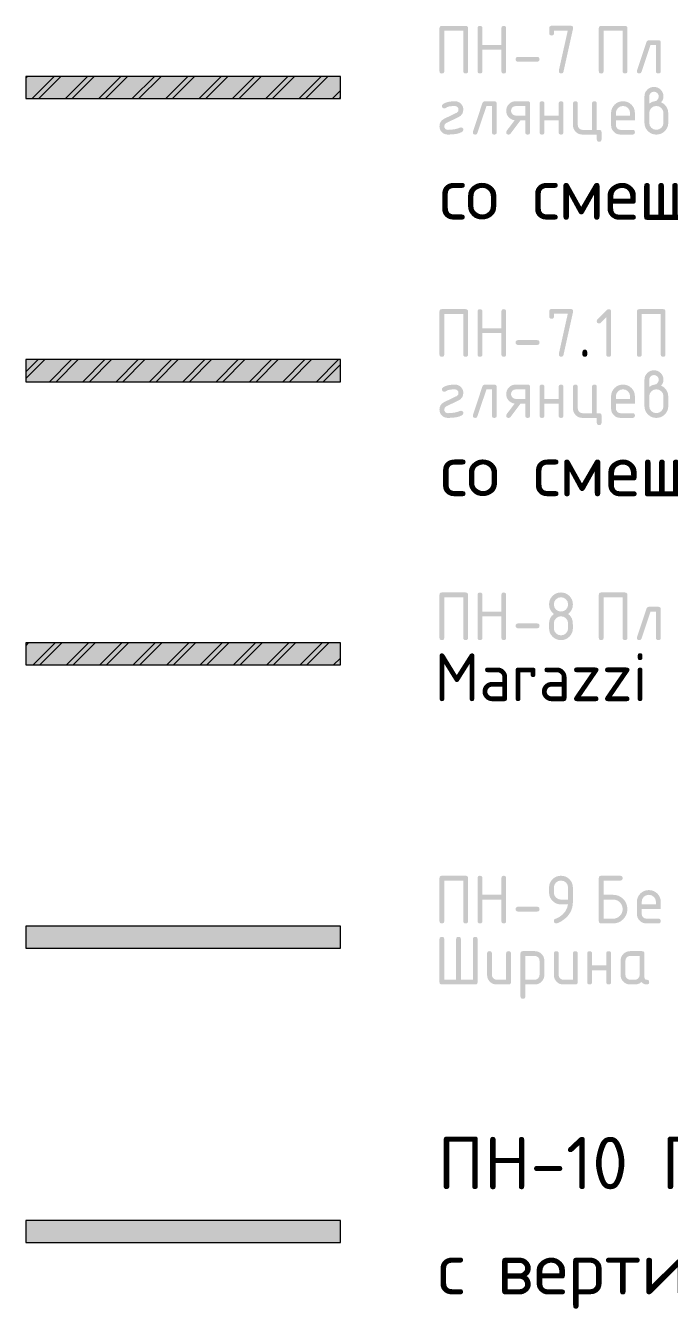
# Model space of a CAD drawing. Header units: millimetres. Extents: x 0 to 1189, y 0 to 841.
# Drawn here: x 979.8 to 1020.7, y 293.4 to 375.2 of the extents above; entities that cross this region are included whole.
import ezdxf

# ---------------------------------------------------------------- set-up
doc = ezdxf.new("R2010")
doc.units = ezdxf.units.MM

msp = doc.modelspace()

# ---------------------------------------------------------------- hatches: boundary and pattern name
h = msp.add_hatch(color=7)
h.dxf.hatch_style = 2
h.paths.add_polyline_path([(1006.235297, 375.15335), (1007.750588, 375.15335), (1007.814916, 375.143842), (1007.861313, 375.115316), (1007.889416, 375.067774), (1007.898865, 375.001215), (1007.898865, 372.274904), (1007.889416, 372.208715), (1007.861313, 372.162525), (1007.814916, 372.135455), (1007.750588, 372.126627), (1007.684028, 372.135455), (1007.636486, 372.162525), (1007.607961, 372.208715), (1007.598452, 372.274904), (1007.598452, 374.848528), (1006.387432, 374.848528), (1006.387432, 372.274904), (1006.377924, 372.208715), (1006.349398, 372.162525), (1006.301856, 372.135455), (1006.235297, 372.126627), (1006.168419, 372.135455), (1006.120713, 372.162525), (1006.092127, 372.208715), (1006.08261, 372.274904), (1006.08261, 375.001215), (1006.092127, 375.067774), (1006.120713, 375.115316), (1006.168419, 375.143842)])
h = msp.add_hatch(color=7)
h.dxf.hatch_style = 2
h.paths.add_polyline_path([(1008.505, 372.274904), (1008.505, 375.001215), (1008.514518, 375.067774), (1008.543103, 375.115316), (1008.590809, 375.143842), (1008.657687, 375.15335), (1008.724246, 375.143842), (1008.771789, 375.115316), (1008.800314, 375.067774), (1008.809822, 375.001215), (1008.809822, 373.942882), (1010.020842, 373.942882), (1010.020842, 375.001215), (1010.030351, 375.067774), (1010.058876, 375.115316), (1010.106419, 375.143842), (1010.172978, 375.15335), (1010.237306, 375.143842), (1010.283703, 375.115316), (1010.311807, 375.067774), (1010.321255, 375.001215), (1010.321255, 372.274904), (1010.311807, 372.208715), (1010.283703, 372.162525), (1010.237306, 372.135455), (1010.172978, 372.126627), (1010.106419, 372.135455), (1010.058876, 372.162525), (1010.030351, 372.208715), (1010.020842, 372.274904), (1010.020842, 373.638059), (1008.809822, 373.638059), (1008.809822, 372.274904), (1008.800314, 372.208715), (1008.771789, 372.162525), (1008.724246, 372.135455), (1008.657687, 372.126627), (1008.590809, 372.135455), (1008.543103, 372.162525), (1008.514518, 372.208715)])
h = msp.add_hatch(color=7)
h.dxf.hatch_style = 2
h.paths.add_polyline_path([(1014.238596, 374.857348), (1013.362715, 374.857348), (1013.362715, 374.687573), (1013.353249, 374.623564), (1013.325439, 374.57733), (1013.280162, 374.549287), (1013.218296, 374.539848), (1013.149188, 374.549356), (1013.100336, 374.577882), (1013.071328, 374.625424), (1013.061751, 374.691983), (1013.066161, 375.009483), (1013.075669, 375.076128), (1013.104195, 375.12386), (1013.151737, 375.152575), (1013.218296, 375.16217), (1014.429316, 375.16217), (1014.493705, 375.152644), (1014.540524, 375.124411), (1014.569773, 375.077989), (1014.581452, 375.013893), (1014.573183, 374.975859), (1013.967949, 372.249548), (1013.949578, 372.198707), (1013.919787, 372.16156), (1013.87811, 372.13878), (1013.824082, 372.131037), (1013.757204, 372.140545), (1013.709498, 372.169071), (1013.680912, 372.216613), (1013.671395, 372.283172), (1013.671395, 372.317348)])
h = msp.add_hatch(color=7)
h.dxf.hatch_style = 2
h.paths.add_polyline_path([(1016.363287, 375.15335), (1017.878577, 375.15335), (1017.942906, 375.143842), (1017.989303, 375.115316), (1018.017406, 375.067774), (1018.026854, 375.001215), (1018.026854, 372.274904), (1018.017406, 372.208715), (1017.989303, 372.162525), (1017.942906, 372.135455), (1017.878577, 372.126627), (1017.812018, 372.135455), (1017.764476, 372.162525), (1017.73595, 372.208715), (1017.726442, 372.274904), (1017.726442, 374.848528), (1016.515422, 374.848528), (1016.515422, 372.274904), (1016.505913, 372.208715), (1016.477388, 372.162525), (1016.429846, 372.135455), (1016.363287, 372.126627), (1016.296409, 372.135455), (1016.248703, 372.162525), (1016.220117, 372.208715), (1016.2106, 372.274904), (1016.2106, 375.001215), (1016.220117, 375.067774), (1016.248703, 375.115316), (1016.296409, 375.143842)])
h = msp.add_hatch(color=7)
h.dxf.hatch_style = 2
h.paths.add_polyline_path([(1019.390911, 374.243294), (1019.996145, 374.243294), (1020.063023, 374.233846), (1020.110729, 374.205742), (1020.139315, 374.159346), (1020.148832, 374.095017), (1020.148832, 372.274904), (1020.139315, 372.208715), (1020.110729, 372.162525), (1020.063023, 372.135455), (1019.996145, 372.126627), (1019.929586, 372.135455), (1019.882044, 372.162525), (1019.853518, 372.208715), (1019.84401, 372.274904), (1019.84401, 373.938472), (1019.496744, 373.938472), (1018.925134, 372.228051), (1018.874422, 372.151914), (1018.785677, 372.126627), (1018.718799, 372.136136), (1018.671093, 372.164661), (1018.642507, 372.212203), (1018.63299, 372.278763), (1018.641809, 372.325616), (1019.238776, 374.120373), (1019.29872, 374.213666)])
h = msp.add_hatch(color=7)
h.dxf.hatch_style = 2
h.paths.add_polyline_path([(1012.290546, 372.880138), (1011.080077, 372.880138), (1011.013199, 372.889656), (1010.965493, 372.918241), (1010.936908, 372.965947), (1010.927391, 373.032825), (1010.936908, 373.099384), (1010.965493, 373.146927), (1011.013199, 373.175452), (1011.080077, 373.184961), (1012.290546, 373.184961), (1012.357424, 373.175452), (1012.40513, 373.146927), (1012.433716, 373.099384), (1012.443233, 373.032825), (1012.433716, 372.965947), (1012.40513, 372.918241), (1012.357424, 372.889656)])
at = {"true_color": 0xfd8379}
h = msp.add_hatch(color=11, dxfattribs=at)
h.dxf.hatch_style = 2
h.paths.add_polyline_path([(979.781497, 370.545337), (979.781497, 371.945339), (999.781527, 371.945339), (999.781527, 370.545337)])
h = msp.add_hatch(color=7)
h.paths.add_polyline_path([(1019.417306, 370.214453), (1019.601205, 370.325178), (1019.768981, 370.36273), (1019.860345, 370.390222), (1019.942614, 370.468563), (1020.003041, 370.568058), (1020.02254, 370.667552), (1020.000492, 370.785099), (1019.933795, 370.883628), (1019.83554, 370.947914), (1019.718269, 370.967964), (1019.600516, 370.94626), (1019.502193, 370.883628), (1019.439079, 370.785099), (1019.417306, 370.667552)])
h.paths.add_polyline_path([(1020.170817, 370.303199), (1020.358782, 370.189166), (1020.505405, 370.024284), (1020.597044, 369.824606), (1020.628326, 369.609219), (1020.628326, 368.999575), (1020.614046, 368.848998), (1020.571551, 368.709015), (1020.501357, 368.580918), (1020.403981, 368.465998), (1020.289061, 368.369312), (1020.160964, 368.300634), (1020.020981, 368.259654), (1019.870405, 368.246063), (1019.717908, 368.259654), (1019.57771, 368.300634), (1019.4495, 368.369312), (1019.33297, 368.465998), (1019.235965, 368.582778), (1019.167123, 368.710669), (1019.126083, 368.849618), (1019.112484, 368.999575), (1019.112484, 370.667552), (1019.123637, 370.789715), (1019.157063, 370.90237), (1019.21271, 371.005516), (1019.290526, 371.099154), (1019.383484, 371.174653), (1019.485174, 371.228965), (1019.596477, 371.261779), (1019.718269, 371.272786), (1019.840432, 371.261719), (1019.953087, 371.228482), (1020.056233, 371.173025), (1020.149871, 371.095295), (1020.225138, 371.003888), (1020.279475, 370.901887), (1020.312419, 370.789655), (1020.323504, 370.667552), (1020.313987, 370.558764), (1020.285401, 370.461604), (1020.237695, 370.376329)])
h.paths.add_polyline_path([(1020.323504, 369.003984), (1020.323504, 369.609219), (1020.291189, 369.782783), (1020.192315, 369.931128), (1020.045416, 370.030003), (1019.870405, 370.062318), (1019.695394, 370.030003), (1019.548495, 369.931128), (1019.449621, 369.782783), (1019.417306, 369.609219), (1019.417306, 369.003984), (1019.449621, 368.827113), (1019.548495, 368.682075), (1019.695394, 368.580995), (1019.870405, 368.546476), (1020.045416, 368.580995), (1020.192315, 368.682075), (1020.291189, 368.82856)])
h = msp.add_hatch(color=7)
h.dxf.hatch_style = 2
h.paths.add_polyline_path([(1007.445766, 368.699162), (1007.512644, 368.689645), (1007.56035, 368.661059), (1007.588935, 368.613354), (1007.598452, 368.546476), (1007.576679, 368.47089), (1007.513565, 368.411428), (1007.347779, 368.339081), (1007.142253, 368.287404), (1006.896936, 368.256399), (1006.611777, 368.246063), (1006.507201, 368.255572), (1006.409757, 368.284097), (1006.320167, 368.331639), (1006.239155, 368.398199), (1006.170047, 368.479279), (1006.121195, 368.569351), (1006.092188, 368.668105), (1006.08261, 368.77523), (1006.101713, 368.929053), (1006.158954, 369.060346), (1006.254228, 369.168694), (1006.387432, 369.253685), (1007.170709, 369.630165), (1007.223867, 369.666132), (1007.262349, 369.711193), (1007.285741, 369.766591), (1007.29363, 369.833563), (1007.277645, 369.920242), (1007.23024, 369.994518), (1007.154311, 370.042129), (1007.069286, 370.057908), (1006.84315, 370.051087), (1006.683986, 370.028142), (1006.576017, 369.990246), (1006.455232, 369.926719), (1006.387432, 369.909631), (1006.329761, 369.919691), (1006.281599, 369.952075), (1006.245839, 370.003338), (1006.235297, 370.057908), (1006.254865, 370.133562), (1006.315774, 370.193507), (1006.462501, 370.268085), (1006.636719, 370.320906), (1006.838843, 370.352334), (1007.069286, 370.36273), (1007.173861, 370.353221), (1007.271306, 370.324696), (1007.360896, 370.277154), (1007.441907, 370.210595), (1007.511016, 370.127886), (1007.559867, 370.037995), (1007.588875, 369.940146), (1007.598452, 369.833563), (1007.579349, 369.67974), (1007.522109, 369.548447), (1007.426835, 369.440099), (1007.29363, 369.355108), (1006.514763, 368.982487), (1006.419265, 368.899736), (1006.387432, 368.77523), (1006.403418, 368.688551), (1006.450822, 368.614275), (1006.525098, 368.564459), (1006.611777, 368.546476), (1006.826975, 368.555252), (1007.027807, 368.581547), (1007.214376, 368.625308), (1007.386786, 368.686484)])
h = msp.add_hatch(color=7)
h.dxf.hatch_style = 2
h.paths.add_polyline_path([(1008.962059, 370.36273), (1009.567293, 370.36273), (1009.634171, 370.353282), (1009.681877, 370.325178), (1009.710463, 370.278782), (1009.71998, 370.214453), (1009.71998, 368.39434), (1009.710463, 368.328151), (1009.681877, 368.281961), (1009.634171, 368.254891), (1009.567293, 368.246063), (1009.500734, 368.254891), (1009.453192, 368.281961), (1009.424666, 368.328151), (1009.415158, 368.39434), (1009.415158, 370.057908), (1009.067892, 370.057908), (1008.496282, 368.347487), (1008.44557, 368.27135), (1008.356825, 368.246063), (1008.289947, 368.255572), (1008.242241, 368.284097), (1008.213655, 368.331639), (1008.204138, 368.398199), (1008.212957, 368.445052), (1008.809924, 370.239809), (1008.869868, 370.333102)])
h = msp.add_hatch(color=7)
h.paths.add_polyline_path([(1010.863652, 369.15612), (1010.753297, 369.180235), (1010.651778, 369.220887), (1010.559872, 369.278903), (1010.478352, 369.355108), (1010.411474, 369.444336), (1010.363768, 369.540592), (1010.335183, 369.644703), (1010.325666, 369.757496), (1010.336819, 369.879659), (1010.370245, 369.992313), (1010.425892, 370.095459), (1010.503708, 370.189097), (1010.594805, 370.264364), (1010.696702, 370.318702), (1010.809038, 370.351645), (1010.931451, 370.36273), (1011.688821, 370.36273), (1011.755699, 370.353282), (1011.803405, 370.325178), (1011.831991, 370.278782), (1011.841508, 370.214453), (1011.841508, 368.39434), (1011.831991, 368.328151), (1011.803405, 368.281961), (1011.755699, 368.254891), (1011.688821, 368.246063), (1011.622262, 368.254891), (1011.574719, 368.281961), (1011.546194, 368.328151), (1011.536686, 368.39434), (1011.536686, 369.152261), (1011.231864, 369.152261), (1010.600722, 368.305595), (1010.545945, 368.259913), (1010.478352, 368.246063), (1010.411474, 368.254891), (1010.363768, 368.281961), (1010.335183, 368.328151), (1010.325666, 368.39434), (1010.355431, 368.487496)])
h.paths.add_polyline_path([(1010.630488, 369.757496), (1010.652812, 369.641396), (1010.719785, 369.541419), (1010.817556, 369.474929), (1010.931451, 369.452674), (1011.536686, 369.452674), (1011.536686, 370.057908), (1010.931451, 370.057908), (1010.813698, 370.036135), (1010.715375, 369.973021), (1010.652261, 369.874767)])
h = msp.add_hatch(color=7)
h.dxf.hatch_style = 2
h.paths.add_polyline_path([(1012.752015, 369.152261), (1012.752015, 368.39434), (1012.742507, 368.328151), (1012.713981, 368.281961), (1012.666439, 368.254891), (1012.59988, 368.246063), (1012.533002, 368.254891), (1012.485296, 368.281961), (1012.45671, 368.328151), (1012.447193, 368.39434), (1012.447193, 370.214453), (1012.45671, 370.278782), (1012.485296, 370.325178), (1012.533002, 370.353282), (1012.59988, 370.36273), (1012.666439, 370.353282), (1012.713981, 370.325178), (1012.742507, 370.278782), (1012.752015, 370.214453), (1012.752015, 369.456532), (1013.658213, 369.456532), (1013.658213, 370.214453), (1013.667722, 370.278782), (1013.696247, 370.325178), (1013.743789, 370.353282), (1013.810349, 370.36273), (1013.877227, 370.353282), (1013.924933, 370.325178), (1013.953518, 370.278782), (1013.963035, 370.214453), (1013.963035, 368.39434), (1013.953518, 368.328151), (1013.924933, 368.281961), (1013.877227, 368.254891), (1013.810349, 368.246063), (1013.743789, 368.254891), (1013.696247, 368.281961), (1013.667722, 368.328151), (1013.658213, 368.39434), (1013.658213, 369.152261)])
h = msp.add_hatch(color=7)
h.dxf.hatch_style = 2
h.paths.add_polyline_path([(1016.236698, 368.546476), (1016.301027, 368.537027), (1016.347424, 368.508924), (1016.375527, 368.462527), (1016.384975, 368.398199), (1016.384975, 367.941241), (1016.375527, 367.874682), (1016.347424, 367.82714), (1016.301027, 367.798614), (1016.236698, 367.789106), (1016.170139, 367.798614), (1016.122597, 367.82714), (1016.094071, 367.874682), (1016.084563, 367.941241), (1016.084563, 368.246063), (1015.174507, 368.246063), (1015.052094, 368.256528), (1014.939758, 368.288438), (1014.83786, 368.342569), (1014.746763, 368.419696), (1014.668947, 368.513334), (1014.6133, 368.61648), (1014.579874, 368.729135), (1014.568721, 368.851298), (1014.568721, 370.214453), (1014.578238, 370.278782), (1014.606824, 370.325178), (1014.65453, 370.353282), (1014.721408, 370.36273), (1014.787967, 370.353282), (1014.835509, 370.325178), (1014.864035, 370.278782), (1014.873543, 370.214453), (1014.873543, 368.851298), (1014.895867, 368.73568), (1014.96284, 368.635772), (1015.060612, 368.5688), (1015.174507, 368.546476), (1015.779741, 368.546476), (1015.779741, 370.214453), (1015.789249, 370.278782), (1015.817775, 370.325178), (1015.865317, 370.353282), (1015.931876, 370.36273), (1015.998754, 370.353282), (1016.04646, 370.325178), (1016.075046, 370.278782), (1016.084563, 370.214453), (1016.084563, 368.546476)])
h = msp.add_hatch(color=7)
h.paths.add_polyline_path([(1017.748877, 370.062318), (1017.573866, 370.030003), (1017.426967, 369.931128), (1017.328093, 369.78423), (1017.295778, 369.609219), (1017.295778, 369.456532), (1018.201976, 369.456532), (1018.201976, 369.609219), (1018.169661, 369.78423), (1018.070787, 369.931128), (1017.923888, 370.030003)])
h.paths.add_polyline_path([(1017.295778, 369.152261), (1017.295778, 368.851298), (1017.318102, 368.73568), (1017.385075, 368.635772), (1017.482847, 368.5688), (1017.596742, 368.546476), (1018.354112, 368.546476), (1018.420989, 368.536967), (1018.468695, 368.508442), (1018.497281, 368.460899), (1018.506798, 368.39434), (1018.497281, 368.328151), (1018.468695, 368.281961), (1018.420989, 368.254891), (1018.354112, 368.246063), (1017.596742, 368.246063), (1017.474329, 368.256528), (1017.361993, 368.288438), (1017.260096, 368.342569), (1017.168999, 368.419696), (1017.091183, 368.512714), (1017.035536, 368.614826), (1017.00211, 368.727274), (1016.990956, 368.851298), (1016.990956, 369.604809), (1017.004556, 369.757315), (1017.045595, 369.897573), (1017.114437, 370.025946), (1017.211442, 370.142795), (1017.327973, 370.239482), (1017.456182, 370.30816), (1017.59638, 370.349139), (1017.748877, 370.36273), (1017.901374, 370.349199), (1018.041572, 370.308642), (1018.169782, 370.241109), (1018.286312, 370.146654), (1018.383317, 370.030123), (1018.452159, 369.901914), (1018.493199, 369.761716), (1018.506798, 369.609219), (1018.506798, 369.152261)])
h = msp.add_hatch(color=7)
h.dxf.hatch_style = 2
h.paths.add_polyline_path([(1006.235297, 357.154589), (1007.750588, 357.154589), (1007.814916, 357.145081), (1007.861313, 357.116555), (1007.889416, 357.069013), (1007.898865, 357.002454), (1007.898865, 354.276143), (1007.889416, 354.209954), (1007.861313, 354.163764), (1007.814916, 354.136694), (1007.750588, 354.127866), (1007.684028, 354.136694), (1007.636486, 354.163764), (1007.607961, 354.209954), (1007.598452, 354.276143), (1007.598452, 356.849767), (1006.387432, 356.849767), (1006.387432, 354.276143), (1006.377924, 354.209954), (1006.349398, 354.163764), (1006.301856, 354.136694), (1006.235297, 354.127866), (1006.168419, 354.136694), (1006.120713, 354.163764), (1006.092127, 354.209954), (1006.08261, 354.276143), (1006.08261, 357.002454), (1006.092127, 357.069013), (1006.120713, 357.116555), (1006.168419, 357.145081)])
h = msp.add_hatch(color=7)
h.dxf.hatch_style = 2
h.paths.add_polyline_path([(1008.504963, 354.276143), (1008.504963, 357.002454), (1008.51448, 357.069013), (1008.543066, 357.116555), (1008.590771, 357.145081), (1008.657649, 357.154589), (1008.724209, 357.145081), (1008.771751, 357.116555), (1008.800276, 357.069013), (1008.809785, 357.002454), (1008.809785, 355.94412), (1010.020805, 355.94412), (1010.020805, 357.002454), (1010.030313, 357.069013), (1010.058839, 357.116555), (1010.106381, 357.145081), (1010.17294, 357.154589), (1010.237269, 357.145081), (1010.283666, 357.116555), (1010.311769, 357.069013), (1010.321217, 357.002454), (1010.321217, 354.276143), (1010.311769, 354.209954), (1010.283666, 354.163764), (1010.237269, 354.136694), (1010.17294, 354.127866), (1010.106381, 354.136694), (1010.058839, 354.163764), (1010.030313, 354.209954), (1010.020805, 354.276143), (1010.020805, 355.639298), (1008.809785, 355.639298), (1008.809785, 354.276143), (1008.800276, 354.209954), (1008.771751, 354.163764), (1008.724209, 354.136694), (1008.657649, 354.127866), (1008.590771, 354.136694), (1008.543066, 354.163764), (1008.51448, 354.209954)])
h = msp.add_hatch(color=7)
h.dxf.hatch_style = 2
h.paths.add_polyline_path([(1014.238483, 356.858587), (1013.362602, 356.858587), (1013.362602, 356.688812), (1013.353136, 356.624802), (1013.325326, 356.578569), (1013.280049, 356.550526), (1013.218183, 356.541087), (1013.149075, 356.550595), (1013.100223, 356.57912), (1013.071216, 356.626663), (1013.061638, 356.693222), (1013.066048, 357.010722), (1013.075556, 357.077367), (1013.104082, 357.125099), (1013.151624, 357.153814), (1013.218183, 357.163409), (1014.429203, 357.163409), (1014.493592, 357.153883), (1014.540411, 357.12565), (1014.56966, 357.079228), (1014.581339, 357.015132), (1014.57307, 356.977098), (1013.967836, 354.250787), (1013.949465, 354.199946), (1013.919674, 354.162799), (1013.877997, 354.140019), (1013.823969, 354.132276), (1013.757091, 354.141784), (1013.709385, 354.17031), (1013.680799, 354.217852), (1013.671282, 354.284411), (1013.671282, 354.318587)])
h = msp.add_hatch(color=7)
h.dxf.hatch_style = 2
h.paths.add_polyline_path([(1016.686735, 356.638101), (1016.339469, 356.290835), (1016.291307, 356.256728), (1016.233636, 356.244533), (1016.166758, 356.254041), (1016.119052, 356.282567), (1016.090466, 356.330109), (1016.080949, 356.396668), (1016.091009, 356.454546), (1016.123393, 356.502502), (1016.715949, 357.095609), (1016.77741, 357.139362), (1016.83887, 357.154589), (1016.905429, 357.145081), (1016.952972, 357.116555), (1016.981497, 357.069013), (1016.991005, 357.002454), (1016.991005, 354.276143), (1016.981497, 354.209954), (1016.952972, 354.163764), (1016.905429, 354.136694), (1016.83887, 354.127866), (1016.772311, 354.136694), (1016.724769, 354.163764), (1016.696243, 354.209954), (1016.686735, 354.276143)])
h = msp.add_hatch(color=7)
h.dxf.hatch_style = 2
h.paths.add_polyline_path([(1018.787404, 357.154589), (1020.302695, 357.154589), (1020.367024, 357.145081), (1020.41342, 357.116555), (1020.441524, 357.069013), (1020.450972, 357.002454), (1020.450972, 354.276143), (1020.441524, 354.209954), (1020.41342, 354.163764), (1020.367024, 354.136694), (1020.302695, 354.127866), (1020.236136, 354.136694), (1020.188594, 354.163764), (1020.160068, 354.209954), (1020.15056, 354.276143), (1020.15056, 356.849767), (1018.93954, 356.849767), (1018.93954, 354.276143), (1018.930031, 354.209954), (1018.901506, 354.163764), (1018.853964, 354.136694), (1018.787404, 354.127866), (1018.720526, 354.136694), (1018.67282, 354.163764), (1018.644235, 354.209954), (1018.634718, 354.276143), (1018.634718, 357.002454), (1018.644235, 357.069013), (1018.67282, 357.116555), (1018.720526, 357.145081)])
h = msp.add_hatch(color=7)
h.dxf.hatch_style = 2
h.paths.add_polyline_path([(1012.290471, 354.881377), (1011.080002, 354.881377), (1011.013124, 354.890895), (1010.965418, 354.91948), (1010.936832, 354.967186), (1010.927315, 355.034064), (1010.936832, 355.100623), (1010.965418, 355.148166), (1011.013124, 355.176691), (1011.080002, 355.186199), (1012.290471, 355.186199), (1012.357349, 355.176691), (1012.405055, 355.148166), (1012.43364, 355.100623), (1012.443157, 355.034064), (1012.43364, 354.967186), (1012.405055, 354.91948), (1012.357349, 354.890895)])
h = msp.add_hatch(color=7)
h.dxf.hatch_style = 2
h.paths.add_polyline_path([(1015.170605, 354.428278), (1015.180122, 354.495156), (1015.208708, 354.542862), (1015.256414, 354.571448), (1015.323292, 354.580965), (1015.389851, 354.571448), (1015.437393, 354.542862), (1015.465919, 354.495156), (1015.475427, 354.428278), (1015.475427, 354.276143), (1015.465919, 354.209954), (1015.437393, 354.163764), (1015.389851, 354.136694), (1015.323292, 354.127866), (1015.256414, 354.136694), (1015.208708, 354.163764), (1015.180122, 354.209954), (1015.170605, 354.276143)])
at = {"true_color": 0xff66ff}
h = msp.add_hatch(color=211, dxfattribs=at)
h.dxf.hatch_style = 2
h.paths.add_polyline_path([(979.781497, 352.545309), (979.781497, 353.945311), (999.781527, 353.945311), (999.781527, 352.545309)])
h = msp.add_hatch(color=7)
h.paths.add_polyline_path([(1019.417509, 352.212164), (1019.601408, 352.32289), (1019.769185, 352.360441), (1019.860549, 352.387933), (1019.942817, 352.466274), (1020.003244, 352.565769), (1020.022744, 352.665263), (1020.000695, 352.78281), (1019.933998, 352.88134), (1019.835744, 352.945625), (1019.718473, 352.965675), (1019.600719, 352.943971), (1019.502396, 352.88134), (1019.439282, 352.78281), (1019.417509, 352.665263)])
h.paths.add_polyline_path([(1020.171021, 352.30091), (1020.358985, 352.186877), (1020.505608, 352.021995), (1020.597248, 351.822317), (1020.628529, 351.60693), (1020.628529, 350.997286), (1020.614249, 350.846709), (1020.571754, 350.706726), (1020.50156, 350.578629), (1020.404185, 350.463709), (1020.289265, 350.367023), (1020.161168, 350.298345), (1020.021185, 350.257365), (1019.870608, 350.243774), (1019.718111, 350.257365), (1019.577913, 350.298345), (1019.449704, 350.367023), (1019.333173, 350.463709), (1019.236168, 350.580489), (1019.167326, 350.70838), (1019.126287, 350.847329), (1019.112687, 350.997286), (1019.112687, 352.665263), (1019.123841, 352.787426), (1019.157267, 352.900081), (1019.212914, 353.003227), (1019.29073, 353.096865), (1019.383687, 353.172364), (1019.485378, 353.226676), (1019.59668, 353.25949), (1019.718473, 353.270498), (1019.840636, 353.25943), (1019.953291, 353.226194), (1020.056437, 353.170736), (1020.150074, 353.093006), (1020.225341, 353.001599), (1020.279679, 352.899599), (1020.312623, 352.787366), (1020.323707, 352.665263), (1020.31419, 352.556476), (1020.285604, 352.459315), (1020.237898, 352.374041)])
h.paths.add_polyline_path([(1020.323707, 351.001695), (1020.323707, 351.60693), (1020.291392, 351.780494), (1020.192518, 351.92884), (1020.045619, 352.027714), (1019.870608, 352.060029), (1019.695597, 352.027714), (1019.548699, 351.92884), (1019.449824, 351.780494), (1019.417509, 351.60693), (1019.417509, 351.001695), (1019.449824, 350.824824), (1019.548699, 350.679786), (1019.695597, 350.578707), (1019.870608, 350.544187), (1020.045619, 350.578707), (1020.192518, 350.679786), (1020.291392, 350.826271)])
h = msp.add_hatch(color=7)
h.dxf.hatch_style = 2
h.paths.add_polyline_path([(1007.445766, 350.696873), (1007.512644, 350.687356), (1007.56035, 350.658771), (1007.588935, 350.611065), (1007.598452, 350.544187), (1007.576679, 350.468601), (1007.513565, 350.409139), (1007.347779, 350.336792), (1007.142253, 350.285116), (1006.896936, 350.25411), (1006.611777, 350.243774), (1006.507201, 350.253283), (1006.409757, 350.281808), (1006.320167, 350.329351), (1006.239155, 350.39591), (1006.170047, 350.47699), (1006.121195, 350.567062), (1006.092188, 350.665816), (1006.08261, 350.772941), (1006.101713, 350.926765), (1006.158954, 351.058057), (1006.254228, 351.166405), (1006.387432, 351.251396), (1007.170709, 351.627876), (1007.223867, 351.663843), (1007.262349, 351.708905), (1007.285741, 351.764302), (1007.29363, 351.831274), (1007.277645, 351.917953), (1007.23024, 351.992229), (1007.154311, 352.039841), (1007.069286, 352.055619), (1006.84315, 352.048798), (1006.683986, 352.025853), (1006.576017, 351.987957), (1006.455232, 351.92443), (1006.387432, 351.907342), (1006.329761, 351.917402), (1006.281599, 351.949786), (1006.245839, 352.001049), (1006.235297, 352.055619), (1006.254865, 352.131273), (1006.315774, 352.191218), (1006.462501, 352.265796), (1006.636719, 352.318618), (1006.838843, 352.350046), (1007.069286, 352.360441), (1007.173861, 352.350933), (1007.271306, 352.322407), (1007.360896, 352.274865), (1007.441907, 352.208306), (1007.511016, 352.125598), (1007.559867, 352.035706), (1007.588875, 351.937857), (1007.598452, 351.831274), (1007.579349, 351.677451), (1007.522109, 351.546158), (1007.426835, 351.43781), (1007.29363, 351.35282), (1006.514763, 350.980198), (1006.419265, 350.897447), (1006.387432, 350.772941), (1006.403418, 350.686262), (1006.450822, 350.611986), (1006.525098, 350.56217), (1006.611777, 350.544187), (1006.826975, 350.552963), (1007.027807, 350.579258), (1007.214376, 350.623019), (1007.386786, 350.684195)])
h = msp.add_hatch(color=7)
h.dxf.hatch_style = 2
h.paths.add_polyline_path([(1008.962093, 352.360441), (1009.567327, 352.360441), (1009.634205, 352.350993), (1009.681911, 352.32289), (1009.710497, 352.276493), (1009.720014, 352.212164), (1009.720014, 350.392051), (1009.710497, 350.325862), (1009.681911, 350.279672), (1009.634205, 350.252602), (1009.567327, 350.243774), (1009.500768, 350.252602), (1009.453226, 350.279672), (1009.4247, 350.325862), (1009.415192, 350.392051), (1009.415192, 352.055619), (1009.067926, 352.055619), (1008.496316, 350.345198), (1008.445604, 350.269061), (1008.356858, 350.243774), (1008.289981, 350.253283), (1008.242275, 350.281808), (1008.213689, 350.329351), (1008.204172, 350.39591), (1008.212991, 350.442763), (1008.809957, 352.23752), (1008.869902, 352.330813)])
h = msp.add_hatch(color=7)
h.paths.add_polyline_path([(1010.86372, 351.153831), (1010.753364, 351.177947), (1010.651846, 351.218599), (1010.55994, 351.276614), (1010.47842, 351.35282), (1010.411542, 351.442048), (1010.363836, 351.538304), (1010.33525, 351.642414), (1010.325733, 351.755207), (1010.336887, 351.87737), (1010.370313, 351.990024), (1010.42596, 352.093171), (1010.503776, 352.186808), (1010.594873, 352.262075), (1010.69677, 352.316413), (1010.809106, 352.349357), (1010.931519, 352.360441), (1011.688889, 352.360441), (1011.755767, 352.350993), (1011.803473, 352.32289), (1011.832058, 352.276493), (1011.841575, 352.212164), (1011.841575, 350.392051), (1011.832058, 350.325862), (1011.803473, 350.279672), (1011.755767, 350.252602), (1011.688889, 350.243774), (1011.62233, 350.252602), (1011.574787, 350.279672), (1011.546262, 350.325862), (1011.536753, 350.392051), (1011.536753, 351.149972), (1011.231931, 351.149972), (1010.60079, 350.303306), (1010.546013, 350.257624), (1010.47842, 350.243774), (1010.411542, 350.252602), (1010.363836, 350.279672), (1010.33525, 350.325862), (1010.325733, 350.392051), (1010.355499, 350.485207)])
h.paths.add_polyline_path([(1010.630555, 351.755207), (1010.65288, 351.639107), (1010.719852, 351.53913), (1010.817624, 351.47264), (1010.931519, 351.450385), (1011.536753, 351.450385), (1011.536753, 352.055619), (1010.931519, 352.055619), (1010.813766, 352.033846), (1010.715443, 351.970732), (1010.652328, 351.872478)])
h = msp.add_hatch(color=7)
h.dxf.hatch_style = 2
h.paths.add_polyline_path([(1012.752117, 351.149972), (1012.752117, 350.392051), (1012.742609, 350.325862), (1012.714083, 350.279672), (1012.666541, 350.252602), (1012.599982, 350.243774), (1012.533104, 350.252602), (1012.485398, 350.279672), (1012.456812, 350.325862), (1012.447295, 350.392051), (1012.447295, 352.212164), (1012.456812, 352.276493), (1012.485398, 352.32289), (1012.533104, 352.350993), (1012.599982, 352.360441), (1012.666541, 352.350993), (1012.714083, 352.32289), (1012.742609, 352.276493), (1012.752117, 352.212164), (1012.752117, 351.454243), (1013.658315, 351.454243), (1013.658315, 352.212164), (1013.667823, 352.276493), (1013.696349, 352.32289), (1013.743891, 352.350993), (1013.81045, 352.360441), (1013.877328, 352.350993), (1013.925034, 352.32289), (1013.95362, 352.276493), (1013.963137, 352.212164), (1013.963137, 350.392051), (1013.95362, 350.325862), (1013.925034, 350.279672), (1013.877328, 350.252602), (1013.81045, 350.243774), (1013.743891, 350.252602), (1013.696349, 350.279672), (1013.667823, 350.325862), (1013.658315, 350.392051), (1013.658315, 351.149972)])
h = msp.add_hatch(color=7)
h.dxf.hatch_style = 2
h.paths.add_polyline_path([(1016.236834, 350.544187), (1016.301162, 350.534739), (1016.347559, 350.506635), (1016.375663, 350.460238), (1016.385111, 350.39591), (1016.385111, 349.938952), (1016.375663, 349.872393), (1016.347559, 349.824851), (1016.301162, 349.796325), (1016.236834, 349.786817), (1016.170275, 349.796325), (1016.122732, 349.824851), (1016.094207, 349.872393), (1016.084699, 349.938952), (1016.084699, 350.243774), (1015.174642, 350.243774), (1015.052229, 350.254239), (1014.939893, 350.286149), (1014.837996, 350.34028), (1014.746899, 350.417407), (1014.669083, 350.511045), (1014.613436, 350.614191), (1014.58001, 350.726846), (1014.568857, 350.849009), (1014.568857, 352.212164), (1014.578374, 352.276493), (1014.606959, 352.32289), (1014.654665, 352.350993), (1014.721543, 352.360441), (1014.788102, 352.350993), (1014.835645, 352.32289), (1014.86417, 352.276493), (1014.873679, 352.212164), (1014.873679, 350.849009), (1014.896003, 350.733391), (1014.962975, 350.633484), (1015.060747, 350.566511), (1015.174642, 350.544187), (1015.779876, 350.544187), (1015.779876, 352.212164), (1015.789385, 352.276493), (1015.81791, 352.32289), (1015.865453, 352.350993), (1015.932012, 352.360441), (1015.99889, 352.350993), (1016.046596, 352.32289), (1016.075181, 352.276493), (1016.084699, 352.212164), (1016.084699, 350.544187)])
h = msp.add_hatch(color=7)
h.paths.add_polyline_path([(1017.749047, 352.060029), (1017.574036, 352.027714), (1017.427137, 351.92884), (1017.328263, 351.781941), (1017.295948, 351.60693), (1017.295948, 351.454243), (1018.202146, 351.454243), (1018.202146, 351.60693), (1018.169831, 351.781941), (1018.070956, 351.92884), (1017.924058, 352.027714)])
h.paths.add_polyline_path([(1017.295948, 351.149972), (1017.295948, 350.849009), (1017.318272, 350.733391), (1017.385245, 350.633484), (1017.483016, 350.566511), (1017.596911, 350.544187), (1018.354281, 350.544187), (1018.421159, 350.534678), (1018.468865, 350.506153), (1018.497451, 350.458611), (1018.506968, 350.392051), (1018.497451, 350.325862), (1018.468865, 350.279672), (1018.421159, 350.252602), (1018.354281, 350.243774), (1017.596911, 350.243774), (1017.474498, 350.254239), (1017.362162, 350.286149), (1017.260265, 350.34028), (1017.169168, 350.417407), (1017.091352, 350.510425), (1017.035705, 350.612537), (1017.002279, 350.724985), (1016.991126, 350.849009), (1016.991126, 351.60252), (1017.004725, 351.755026), (1017.045765, 351.895284), (1017.114606, 352.023657), (1017.211612, 352.140506), (1017.328142, 352.237193), (1017.456351, 352.305871), (1017.59655, 352.34685), (1017.749047, 352.360441), (1017.901544, 352.34691), (1018.041742, 352.306353), (1018.169951, 352.238821), (1018.286482, 352.144365), (1018.383487, 352.027834), (1018.452328, 351.899625), (1018.493368, 351.759427), (1018.506968, 351.60693), (1018.506968, 351.149972)])
h = msp.add_hatch(color=7)
h.dxf.hatch_style = 2
h.paths.add_polyline_path([(1006.235297, 339.1523), (1007.750588, 339.1523), (1007.814916, 339.142792), (1007.861313, 339.114267), (1007.889416, 339.066724), (1007.898865, 339.000165), (1007.898865, 336.273854), (1007.889416, 336.207665), (1007.861313, 336.161475), (1007.814916, 336.134405), (1007.750588, 336.125577), (1007.684028, 336.134405), (1007.636486, 336.161475), (1007.607961, 336.207665), (1007.598452, 336.273854), (1007.598452, 338.847478), (1006.387432, 338.847478), (1006.387432, 336.273854), (1006.377924, 336.207665), (1006.349398, 336.161475), (1006.301856, 336.134405), (1006.235297, 336.125577), (1006.168419, 336.134405), (1006.120713, 336.161475), (1006.092127, 336.207665), (1006.08261, 336.273854), (1006.08261, 339.000165), (1006.092127, 339.066724), (1006.120713, 339.114267), (1006.168419, 339.142792)])
h = msp.add_hatch(color=7)
h.dxf.hatch_style = 2
h.paths.add_polyline_path([(1008.505068, 336.273854), (1008.505068, 339.000165), (1008.514585, 339.066724), (1008.543171, 339.114267), (1008.590877, 339.142792), (1008.657755, 339.1523), (1008.724314, 339.142792), (1008.771856, 339.114267), (1008.800382, 339.066724), (1008.80989, 339.000165), (1008.80989, 337.941832), (1010.02091, 337.941832), (1010.02091, 339.000165), (1010.030419, 339.066724), (1010.058944, 339.114267), (1010.106486, 339.142792), (1010.173046, 339.1523), (1010.237374, 339.142792), (1010.283771, 339.114267), (1010.311874, 339.066724), (1010.321323, 339.000165), (1010.321323, 336.273854), (1010.311874, 336.207665), (1010.283771, 336.161475), (1010.237374, 336.134405), (1010.173046, 336.125577), (1010.106486, 336.134405), (1010.058944, 336.161475), (1010.030419, 336.207665), (1010.02091, 336.273854), (1010.02091, 337.63701), (1008.80989, 337.63701), (1008.80989, 336.273854), (1008.800382, 336.207665), (1008.771856, 336.161475), (1008.724314, 336.134405), (1008.657755, 336.125577), (1008.590877, 336.134405), (1008.543171, 336.161475), (1008.514585, 336.207665)])
h = msp.add_hatch(color=7)
h.paths.add_polyline_path([(1013.807198, 336.42599), (1013.982208, 336.460509), (1014.129107, 336.561589), (1014.227982, 336.706627), (1014.260297, 336.883498), (1014.260297, 337.183911), (1014.227982, 337.358921), (1014.129107, 337.50582), (1013.982208, 337.606624), (1013.807198, 337.640868), (1013.632187, 337.606624), (1013.485288, 337.50582), (1013.386414, 337.360575), (1013.354099, 337.183911), (1013.354099, 336.883498), (1013.386414, 336.706627), (1013.485288, 336.561589), (1013.632187, 336.460509)])
h.paths.add_polyline_path([(1013.807198, 336.125577), (1013.6547, 336.139168), (1013.514502, 336.180148), (1013.386293, 336.248826), (1013.269763, 336.345512), (1013.172757, 336.462292), (1013.103916, 336.590183), (1013.062876, 336.729132), (1013.049277, 336.879089), (1013.049277, 337.183911), (1013.06838, 337.362427), (1013.12562, 337.523115), (1013.220894, 337.665509), (1013.354099, 337.789145), (1013.220894, 337.913013), (1013.12562, 338.055382), (1013.06838, 338.215941), (1013.049277, 338.394379), (1013.062876, 338.546885), (1013.103916, 338.687144), (1013.172757, 338.815516), (1013.269763, 338.932365), (1013.386293, 339.029285), (1013.514502, 339.097937), (1013.6547, 339.138787), (1013.807198, 339.1523), (1013.957774, 339.138787), (1014.097757, 339.097937), (1014.225854, 339.029285), (1014.340774, 338.932365), (1014.43815, 338.815516), (1014.508343, 338.687144), (1014.550839, 338.546885), (1014.565119, 338.394379), (1014.546016, 338.215941), (1014.488775, 338.055382), (1014.393501, 337.913013), (1014.260297, 337.789145), (1014.36048, 337.702027), (1014.439166, 337.605246), (1014.497181, 337.498853), (1014.535353, 337.382899), (1014.54884, 337.305962), (1014.558091, 337.196106), (1014.563413, 337.053695), (1014.565119, 336.879089), (1014.550839, 336.729132), (1014.508343, 336.590183), (1014.43815, 336.462292), (1014.340774, 336.345512), (1014.225854, 336.248826), (1014.097757, 336.180148), (1013.957774, 336.139168)])
h.paths.add_polyline_path([(1013.807198, 337.941832), (1013.982208, 337.974147), (1014.129107, 338.073021), (1014.227982, 338.219437), (1014.260297, 338.394379), (1014.227982, 338.569804), (1014.129107, 338.716289), (1013.982208, 338.815163), (1013.807198, 338.847478), (1013.632187, 338.815163), (1013.485288, 338.716289), (1013.386414, 338.569804), (1013.354099, 338.394379), (1013.386414, 338.219437), (1013.485288, 338.073021), (1013.632187, 337.974147)])
h = msp.add_hatch(color=7)
h.dxf.hatch_style = 2
h.paths.add_polyline_path([(1016.363287, 339.1523), (1017.878577, 339.1523), (1017.942906, 339.142792), (1017.989303, 339.114267), (1018.017406, 339.066724), (1018.026854, 339.000165), (1018.026854, 336.273854), (1018.017406, 336.207665), (1017.989303, 336.161475), (1017.942906, 336.134405), (1017.878577, 336.125577), (1017.812018, 336.134405), (1017.764476, 336.161475), (1017.73595, 336.207665), (1017.726442, 336.273854), (1017.726442, 338.847478), (1016.515422, 338.847478), (1016.515422, 336.273854), (1016.505913, 336.207665), (1016.477388, 336.161475), (1016.429846, 336.134405), (1016.363287, 336.125577), (1016.296409, 336.134405), (1016.248703, 336.161475), (1016.220117, 336.207665), (1016.2106, 336.273854), (1016.2106, 339.000165), (1016.220117, 339.066724), (1016.248703, 339.114267), (1016.296409, 339.142792)])
h = msp.add_hatch(color=7)
h.dxf.hatch_style = 2
h.paths.add_polyline_path([(1019.390979, 338.242244), (1019.996213, 338.242244), (1020.063091, 338.232796), (1020.110797, 338.204692), (1020.139383, 338.158296), (1020.1489, 338.093967), (1020.1489, 336.273854), (1020.139383, 336.207665), (1020.110797, 336.161475), (1020.063091, 336.134405), (1019.996213, 336.125577), (1019.929654, 336.134405), (1019.882112, 336.161475), (1019.853586, 336.207665), (1019.844078, 336.273854), (1019.844078, 337.937422), (1019.496812, 337.937422), (1018.925202, 336.227001), (1018.87449, 336.150864), (1018.785744, 336.125577), (1018.718867, 336.135086), (1018.671161, 336.163611), (1018.642575, 336.211153), (1018.633058, 336.277713), (1018.641877, 336.324566), (1019.238843, 338.119323), (1019.298788, 338.212616)])
h = msp.add_hatch(color=7)
h.dxf.hatch_style = 2
h.paths.add_polyline_path([(1012.290682, 336.879089), (1011.080213, 336.879089), (1011.013335, 336.888606), (1010.965629, 336.917191), (1010.937043, 336.964897), (1010.927526, 337.031775), (1010.937043, 337.098334), (1010.965629, 337.145877), (1011.013335, 337.174402), (1011.080213, 337.183911), (1012.290682, 337.183911), (1012.357559, 337.174402), (1012.405265, 337.145877), (1012.433851, 337.098334), (1012.443368, 337.031775), (1012.433851, 336.964897), (1012.405265, 336.917191), (1012.357559, 336.888606)])
at = {"true_color": 0x96e196}
h = msp.add_hatch(color=81, dxfattribs=at)
h.dxf.hatch_style = 2
h.paths.add_polyline_path([(979.781497, 334.545282), (979.781497, 335.945284), (999.781527, 335.945284), (999.781527, 334.545282)])
h = msp.add_hatch(color=7)
h.dxf.hatch_style = 2
h.paths.add_polyline_path([(1006.235297, 321.153539), (1007.750588, 321.153539), (1007.814916, 321.144031), (1007.861313, 321.115505), (1007.889416, 321.067963), (1007.898865, 321.001404), (1007.898865, 318.275093), (1007.889416, 318.208904), (1007.861313, 318.162714), (1007.814916, 318.135644), (1007.750588, 318.126816), (1007.684028, 318.135644), (1007.636486, 318.162714), (1007.607961, 318.208904), (1007.598452, 318.275093), (1007.598452, 320.848717), (1006.387432, 320.848717), (1006.387432, 318.275093), (1006.377924, 318.208904), (1006.349398, 318.162714), (1006.301856, 318.135644), (1006.235297, 318.126816), (1006.168419, 318.135644), (1006.120713, 318.162714), (1006.092127, 318.208904), (1006.08261, 318.275093), (1006.08261, 321.001404), (1006.092127, 321.067963), (1006.120713, 321.115505), (1006.168419, 321.144031)])
h = msp.add_hatch(color=7)
h.dxf.hatch_style = 2
h.paths.add_polyline_path([(1008.504891, 318.275093), (1008.504891, 321.001404), (1008.514408, 321.067963), (1008.542994, 321.115505), (1008.5907, 321.144031), (1008.657578, 321.153539), (1008.724137, 321.144031), (1008.771679, 321.115505), (1008.800205, 321.067963), (1008.809713, 321.001404), (1008.809713, 319.943071), (1010.020733, 319.943071), (1010.020733, 321.001404), (1010.030242, 321.067963), (1010.058767, 321.115505), (1010.106309, 321.144031), (1010.172869, 321.153539), (1010.237197, 321.144031), (1010.283594, 321.115505), (1010.311697, 321.067963), (1010.321145, 321.001404), (1010.321145, 318.275093), (1010.311697, 318.208904), (1010.283594, 318.162714), (1010.237197, 318.135644), (1010.172869, 318.126816), (1010.106309, 318.135644), (1010.058767, 318.162714), (1010.030242, 318.208904), (1010.020733, 318.275093), (1010.020733, 319.638249), (1008.809713, 319.638249), (1008.809713, 318.275093), (1008.800205, 318.208904), (1008.771679, 318.162714), (1008.724137, 318.135644), (1008.657578, 318.126816), (1008.5907, 318.135644), (1008.542994, 318.162714), (1008.514408, 318.208904)])
h = msp.add_hatch(color=7)
h.paths.add_polyline_path([(1014.259765, 319.638249), (1014.259765, 320.395618), (1014.22745, 320.571043), (1014.128576, 320.717528), (1013.981677, 320.816402), (1013.806666, 320.848717), (1013.631655, 320.816402), (1013.484756, 320.717528), (1013.385882, 320.571043), (1013.353567, 320.395618), (1013.353567, 320.095206), (1013.385882, 319.918059), (1013.484756, 319.769438), (1013.631655, 319.67201), (1013.806666, 319.638249)])
h.paths.add_polyline_path([(1013.501844, 318.126816), (1013.447274, 318.136876), (1013.396011, 318.16926), (1013.363627, 318.220523), (1013.353567, 318.275093), (1013.372102, 318.361152), (1013.425776, 318.406282), (1013.577912, 318.466572), (1013.705243, 318.533062), (1013.920191, 318.702147), (1014.082894, 318.891903), (1014.193197, 319.102329), (1014.250946, 319.333426), (1013.806666, 319.333426), (1013.654169, 319.347629), (1013.513971, 319.389995), (1013.385762, 319.460163), (1013.269231, 319.557771), (1013.172226, 319.674474), (1013.103384, 319.802235), (1013.062345, 319.941159), (1013.048745, 320.091347), (1013.048745, 320.395618), (1013.062345, 320.548124), (1013.103384, 320.688383), (1013.172226, 320.816755), (1013.269231, 320.933604), (1013.385762, 321.030524), (1013.513971, 321.099176), (1013.654169, 321.140026), (1013.806666, 321.153539), (1013.959163, 321.140026), (1014.099361, 321.099176), (1014.227571, 321.030524), (1014.344101, 320.933604), (1014.439246, 320.819305), (1014.508294, 320.692241), (1014.550368, 320.552465), (1014.564587, 320.400028), (1014.564587, 319.489972), (1014.553279, 319.301455), (1014.519388, 319.123267), (1014.462965, 318.955402), (1014.384064, 318.797852), (1014.282735, 318.650612), (1014.159031, 318.513675), (1014.013002, 318.387034), (1013.8447, 318.270683), (1013.737644, 318.207044), (1013.644747, 318.162163), (1013.566112, 318.135575)])
h = msp.add_hatch(color=7)
h.paths.add_polyline_path([(1018.026854, 319.033014), (1018.010206, 318.85188), (1017.960226, 318.684026), (1017.876863, 318.529712), (1017.760066, 318.389195), (1017.622099, 318.273319), (1017.469093, 318.191446), (1017.301722, 318.142853), (1017.120656, 318.126816), (1016.363287, 318.126816), (1016.296409, 318.135644), (1016.248703, 318.162714), (1016.220117, 318.208904), (1016.2106, 318.275093), (1016.2106, 321.001404), (1016.220117, 321.067963), (1016.248703, 321.115505), (1016.296409, 321.144031), (1016.363287, 321.153539), (1017.573755, 321.153539), (1017.640633, 321.144031), (1017.688339, 321.115505), (1017.716925, 321.067963), (1017.726442, 321.001404), (1017.716925, 320.934526), (1017.688339, 320.88682), (1017.640633, 320.858234), (1017.573755, 320.848717), (1016.515422, 320.848717), (1016.515422, 319.943071), (1017.120656, 319.943071), (1017.301791, 319.926414), (1017.469645, 319.876787), (1017.623959, 319.794708), (1017.764476, 319.680692), (1017.878724, 319.540037), (1017.960777, 319.385172), (1018.010275, 319.216147)])
h.paths.add_polyline_path([(1016.515422, 319.638249), (1016.515422, 318.427229), (1017.120656, 318.427229), (1017.243069, 318.438382), (1017.355405, 318.471808), (1017.457302, 318.527455), (1017.548399, 318.605271), (1017.626215, 318.696368), (1017.681862, 318.798265), (1017.715288, 318.910601), (1017.726442, 319.033014), (1017.715288, 319.155177), (1017.681862, 319.267832), (1017.626215, 319.370978), (1017.548399, 319.464616), (1017.457302, 319.541743), (1017.355405, 319.595874), (1017.243069, 319.627784), (1017.120656, 319.638249)])
h = msp.add_hatch(color=7)
h.paths.add_polyline_path([(1019.390802, 319.943071), (1019.215791, 319.910756), (1019.068892, 319.811881), (1018.970018, 319.664982), (1018.937703, 319.489972), (1018.937703, 319.337285), (1019.843901, 319.337285), (1019.843901, 319.489972), (1019.811586, 319.664982), (1019.712711, 319.811881), (1019.565813, 319.910756)])
h.paths.add_polyline_path([(1018.937703, 319.033014), (1018.937703, 318.732051), (1018.960027, 318.616433), (1019.027, 318.516525), (1019.124771, 318.449553), (1019.238666, 318.427229), (1019.996036, 318.427229), (1020.062914, 318.41772), (1020.11062, 318.389195), (1020.139206, 318.341652), (1020.148723, 318.275093), (1020.139206, 318.208904), (1020.11062, 318.162714), (1020.062914, 318.135644), (1019.996036, 318.126816), (1019.238666, 318.126816), (1019.116253, 318.137281), (1019.003918, 318.169191), (1018.90202, 318.223322), (1018.810923, 318.300449), (1018.733107, 318.393467), (1018.67746, 318.495579), (1018.644034, 318.608027), (1018.632881, 318.732051), (1018.632881, 319.485562), (1018.64648, 319.638068), (1018.68752, 319.778326), (1018.756362, 319.906699), (1018.853367, 320.023548), (1018.969897, 320.120235), (1019.098106, 320.188913), (1019.238305, 320.229892), (1019.390802, 320.243483), (1019.543299, 320.229952), (1019.683497, 320.189395), (1019.811706, 320.121862), (1019.928237, 320.027407), (1020.025242, 319.910876), (1020.094084, 319.782667), (1020.135123, 319.642469), (1020.148723, 319.489972), (1020.148723, 319.033014)])
h = msp.add_hatch(color=7)
h.dxf.hatch_style = 2
h.paths.add_polyline_path([(1012.290327, 318.880328), (1011.079859, 318.880328), (1011.012981, 318.889845), (1010.965275, 318.91843), (1010.936689, 318.966136), (1010.927172, 319.033014), (1010.936689, 319.099573), (1010.965275, 319.147116), (1011.012981, 319.175641), (1011.079859, 319.18515), (1012.290327, 319.18515), (1012.357205, 319.175641), (1012.404911, 319.147116), (1012.433497, 319.099573), (1012.443014, 319.033014), (1012.433497, 318.966136), (1012.404911, 318.91843), (1012.357205, 318.889845)])
at = {"true_color": 0x800080}
h = msp.add_hatch(color=216, dxfattribs=at)
h.dxf.hatch_style = 2
h.paths.add_polyline_path([(979.781497, 316.545254), (979.781497, 317.945256), (999.781527, 317.945256), (999.781527, 316.545254)])
h = msp.add_hatch(color=7)
h.dxf.hatch_style = 2
h.paths.add_polyline_path([(1007.445766, 314.546665), (1008.203687, 314.546665), (1008.203687, 317.12084), (1008.213195, 317.187399), (1008.241721, 317.234942), (1008.289263, 317.263467), (1008.355822, 317.272975), (1008.420151, 317.263467), (1008.466547, 317.234942), (1008.494651, 317.187399), (1008.504099, 317.12084), (1008.504099, 314.394529), (1008.494651, 314.32834), (1008.466547, 314.28215), (1008.420151, 314.25508), (1008.355822, 314.246252), (1006.235297, 314.246252), (1006.168419, 314.25508), (1006.120713, 314.28215), (1006.092127, 314.32834), (1006.08261, 314.394529), (1006.08261, 317.12084), (1006.092127, 317.187399), (1006.120713, 317.234942), (1006.168419, 317.263467), (1006.235297, 317.272975), (1006.301856, 317.263467), (1006.349398, 317.234942), (1006.377924, 317.187399), (1006.387432, 317.12084), (1006.387432, 314.546665), (1007.140944, 314.546665), (1007.140944, 317.12084), (1007.150461, 317.187399), (1007.179046, 317.234942), (1007.226752, 317.263467), (1007.29363, 317.272975), (1007.360189, 317.263467), (1007.407732, 317.234942), (1007.436257, 317.187399), (1007.445766, 317.12084)])
h = msp.add_hatch(color=7)
h.dxf.hatch_style = 2
h.paths.add_polyline_path([(1010.626542, 316.214642), (1010.626542, 314.394529), (1010.617025, 314.32834), (1010.588439, 314.28215), (1010.540733, 314.25508), (1010.473855, 314.246252), (1009.716486, 314.246252), (1009.594073, 314.256717), (1009.481737, 314.288627), (1009.379839, 314.342758), (1009.288743, 314.419885), (1009.210926, 314.512903), (1009.15528, 314.615015), (1009.121853, 314.727463), (1009.1107, 314.851487), (1009.1107, 316.214642), (1009.120217, 316.278971), (1009.148803, 316.325367), (1009.196509, 316.353471), (1009.263387, 316.362919), (1009.329946, 316.353471), (1009.377488, 316.325367), (1009.406014, 316.278971), (1009.415522, 316.214642), (1009.415522, 314.851487), (1009.437846, 314.735869), (1009.504819, 314.635962), (1009.602591, 314.568989), (1009.716486, 314.546665), (1010.32172, 314.546665), (1010.32172, 316.214642), (1010.331228, 316.278971), (1010.359754, 316.325367), (1010.407296, 316.353471), (1010.473855, 316.362919), (1010.540733, 316.353471), (1010.588439, 316.325367), (1010.617025, 316.278971)])
h = msp.add_hatch(color=7)
h.paths.add_polyline_path([(1011.232432, 316.214642), (1011.241949, 316.278971), (1011.270534, 316.325367), (1011.31824, 316.353471), (1011.385118, 316.362919), (1012.142488, 316.362919), (1012.264901, 316.351834), (1012.377237, 316.318891), (1012.479134, 316.264553), (1012.570231, 316.189286), (1012.648047, 316.095648), (1012.703694, 315.992502), (1012.73712, 315.879848), (1012.748274, 315.757685), (1012.748274, 314.851487), (1012.73712, 314.729324), (1012.703694, 314.616669), (1012.648047, 314.513523), (1012.570231, 314.419885), (1012.479134, 314.342758), (1012.377237, 314.288627), (1012.264901, 314.256717), (1012.142488, 314.246252), (1011.537254, 314.246252), (1011.537254, 313.484473), (1011.527745, 313.420144), (1011.49922, 313.373747), (1011.451677, 313.345644), (1011.385118, 313.336196), (1011.31824, 313.345644), (1011.270534, 313.373747), (1011.241949, 313.420144), (1011.232432, 313.484473)])
h.paths.add_polyline_path([(1011.537254, 316.058097), (1011.537254, 314.546665), (1012.142488, 314.546665), (1012.258037, 314.568989), (1012.354155, 314.635962), (1012.421127, 314.734216), (1012.443452, 314.851487), (1012.443452, 315.757685), (1012.421679, 315.874956), (1012.358564, 315.97321), (1012.260241, 316.037978), (1012.142488, 316.058097)])
h = msp.add_hatch(color=7)
h.dxf.hatch_style = 2
h.paths.add_polyline_path([(1014.870005, 316.214642), (1014.870005, 314.394529), (1014.860488, 314.32834), (1014.831903, 314.28215), (1014.784197, 314.25508), (1014.717319, 314.246252), (1013.959949, 314.246252), (1013.837536, 314.256717), (1013.7252, 314.288627), (1013.623303, 314.342758), (1013.532206, 314.419885), (1013.45439, 314.512903), (1013.398743, 314.615015), (1013.365317, 314.727463), (1013.354163, 314.851487), (1013.354163, 316.214642), (1013.36368, 316.278971), (1013.392266, 316.325367), (1013.439972, 316.353471), (1013.50685, 316.362919), (1013.573409, 316.353471), (1013.620951, 316.325367), (1013.649477, 316.278971), (1013.658985, 316.214642), (1013.658985, 314.851487), (1013.68131, 314.735869), (1013.748282, 314.635962), (1013.846054, 314.568989), (1013.959949, 314.546665), (1014.565183, 314.546665), (1014.565183, 316.214642), (1014.574692, 316.278971), (1014.603217, 316.325367), (1014.650759, 316.353471), (1014.717319, 316.362919), (1014.784197, 316.353471), (1014.831903, 316.325367), (1014.860488, 316.278971)])
h = msp.add_hatch(color=7)
h.dxf.hatch_style = 2
h.paths.add_polyline_path([(1015.780717, 315.15245), (1015.780717, 314.394529), (1015.771208, 314.32834), (1015.742683, 314.28215), (1015.695141, 314.25508), (1015.628582, 314.246252), (1015.561704, 314.25508), (1015.513998, 314.28215), (1015.485412, 314.32834), (1015.475895, 314.394529), (1015.475895, 316.214642), (1015.485412, 316.278971), (1015.513998, 316.325367), (1015.561704, 316.353471), (1015.628582, 316.362919), (1015.695141, 316.353471), (1015.742683, 316.325367), (1015.771208, 316.278971), (1015.780717, 316.214642), (1015.780717, 315.456721), (1016.686915, 315.456721), (1016.686915, 316.214642), (1016.696423, 316.278971), (1016.724949, 316.325367), (1016.772491, 316.353471), (1016.83905, 316.362919), (1016.905928, 316.353471), (1016.953634, 316.325367), (1016.98222, 316.278971), (1016.991737, 316.214642), (1016.991737, 314.394529), (1016.98222, 314.32834), (1016.953634, 314.28215), (1016.905928, 314.25508), (1016.83905, 314.246252), (1016.772491, 314.25508), (1016.724949, 314.28215), (1016.696423, 314.32834), (1016.686915, 314.394529), (1016.686915, 315.15245)])
h = msp.add_hatch(color=7)
h.paths.add_polyline_path([(1018.808647, 316.058097), (1018.203412, 316.058097), (1018.085659, 316.036324), (1017.987336, 315.97321), (1017.924222, 315.874956), (1017.902449, 315.757685), (1017.902449, 314.851487), (1017.924773, 314.735869), (1017.991745, 314.635962), (1018.089517, 314.568989), (1018.203412, 314.546665), (1018.507683, 314.546665), (1018.623231, 314.568989), (1018.71935, 314.635962), (1018.786322, 314.734216), (1018.808647, 314.851487)])
h.paths.add_polyline_path([(1019.413881, 314.394529), (1019.404433, 314.32834), (1019.376329, 314.28215), (1019.329933, 314.25508), (1019.265604, 314.246252), (1019.163207, 314.25583), (1019.071507, 314.284837), (1018.990039, 314.333689), (1018.918338, 314.402797), (1018.828671, 314.333689), (1018.730581, 314.284837), (1018.623705, 314.25583), (1018.507683, 314.246252), (1018.203412, 314.246252), (1018.080999, 314.256717), (1017.968663, 314.288627), (1017.866766, 314.342758), (1017.775669, 314.419885), (1017.697853, 314.512903), (1017.642206, 314.615015), (1017.60878, 314.727463), (1017.597627, 314.851487), (1017.597627, 315.757685), (1017.60878, 315.879848), (1017.642206, 315.992502), (1017.697853, 316.095648), (1017.775669, 316.189286), (1017.866766, 316.264553), (1017.968663, 316.318891), (1018.080999, 316.351834), (1018.203412, 316.362919), (1018.960782, 316.362919), (1019.02766, 316.353471), (1019.075366, 316.325367), (1019.103951, 316.278971), (1019.113469, 316.214642), (1019.113469, 314.699351), (1019.122977, 314.632473), (1019.151502, 314.584767), (1019.199045, 314.556182), (1019.265604, 314.546665), (1019.329933, 314.537156), (1019.376329, 314.508631), (1019.404433, 314.461088)])
at = {"true_color": 0x6f4041}
h = msp.add_hatch(color=17, dxfattribs=at)
h.dxf.hatch_style = 2
h.paths.add_polyline_path([(979.781497, 297.846724), (979.781497, 299.246726), (999.781527, 299.246726), (999.781527, 297.846724)])

# ---------------------------------------------------------------- linework, layer by layer
at = {"color": 7, "lineweight": 0}
for points in [[(979.781497, 371.830339), (979.896497, 371.945339)], [(999.781527, 371.945339), (979.781497, 371.945339)], [(979.781497, 371.945339), (979.781497, 370.545337)], [(980.193498, 370.545337), (981.5935, 371.945339)], [(980.617498, 370.545337), (982.0175, 371.945339)], [(982.314501, 370.545337), (983.714503, 371.945339)], [(982.739501, 370.545337), (984.139504, 371.945339)], [(984.436504, 370.545337), (985.836506, 371.945339)], [(984.860505, 370.545337), (986.260507, 371.945339)], [(986.557507, 370.545337), (987.957509, 371.945339)], [(986.981508, 370.545337), (988.38151, 371.945339)], [(988.67851, 370.545337), (990.078513, 371.945339)], [(989.103511, 370.545337), (990.503513, 371.945339)], [(990.800514, 370.545337), (992.200516, 371.945339)], [(991.224514, 370.545337), (992.624517, 371.945339)], [(992.921517, 370.545337), (994.321519, 371.945339)], [(993.345518, 370.545337), (994.74552, 371.945339)], [(995.04252, 370.545337), (996.442522, 371.945339)], [(995.467521, 370.545337), (996.867523, 371.945339)], [(997.164523, 370.545337), (998.564526, 371.945339)], [(997.588524, 370.545337), (998.988526, 371.945339)], [(999.781527, 370.545337), (999.781527, 371.945339)], [(979.781497, 370.545337), (999.781527, 370.545337)], [(999.285527, 370.545337), (999.781527, 371.041338)], [(999.709527, 370.545337), (999.781527, 370.617337)], [(979.781497, 352.73831), (980.988499, 353.945311)], [(979.781497, 353.16331), (980.564498, 353.945311)], [(999.781527, 353.945311), (979.781497, 353.945311)], [(979.781497, 353.945311), (979.781497, 352.545309)], [(981.285499, 352.545309), (982.685501, 353.945311)], [(981.7095, 352.545309), (983.109502, 353.945311)], [(983.406502, 352.545309), (984.806505, 353.945311)], [(983.830503, 352.545309), (985.230505, 353.945311)], [(985.528506, 352.545309), (986.928508, 353.945311)], [(985.952506, 352.545309), (987.352508, 353.945311)], [(987.649509, 352.545309), (989.049511, 353.945311)], [(988.07351, 352.545309), (989.473512, 353.945311)], [(989.770512, 352.545309), (991.170514, 353.945311)], [(990.194513, 352.545309), (991.594515, 353.945311)], [(991.892515, 352.545309), (993.292518, 353.945311)], [(992.316516, 352.545309), (993.716518, 353.945311)], [(994.013519, 352.545309), (995.413521, 353.945311)], [(994.437519, 352.545309), (995.837521, 353.945311)], [(996.134522, 352.545309), (997.534524, 353.945311)], [(996.558523, 352.545309), (997.958525, 353.945311)], [(998.255525, 352.545309), (999.655527, 353.945311)], [(998.680526, 352.545309), (999.781527, 353.646311)], [(999.781527, 352.545309), (999.781527, 353.945311)], [(979.781497, 352.545309), (999.781527, 352.545309)], [(979.781497, 335.768284), (979.958497, 335.945284)], [(999.781527, 335.945284), (979.781497, 335.945284)], [(979.781497, 335.945284), (979.781497, 334.545282)], [(980.255498, 334.545282), (981.6555, 335.945284)], [(980.680498, 334.545282), (982.0805, 335.945284)], [(982.377501, 334.545282), (983.777503, 335.945284)], [(982.801501, 334.545282), (984.201504, 335.945284)], [(984.498504, 334.545282), (985.898506, 335.945284)], [(984.922505, 334.545282), (986.322507, 335.945284)], [(986.619507, 334.545282), (988.019509, 335.945284)], [(987.044508, 334.545282), (988.44451, 335.945284)], [(988.741511, 334.545282), (990.141513, 335.945284)], [(989.165511, 334.545282), (990.565513, 335.945284)], [(990.862514, 334.545282), (992.262516, 335.945284)], [(991.286514, 334.545282), (992.686517, 335.945284)], [(992.983517, 334.545282), (994.383519, 335.945284)], [(993.408518, 334.545282), (994.80852, 335.945284)], [(995.10552, 334.545282), (996.505522, 335.945284)], [(995.529521, 334.545282), (996.929523, 335.945284)], [(997.226524, 334.545282), (998.626526, 335.945284)], [(997.650524, 334.545282), (999.050526, 335.945284)], [(999.781527, 334.545282), (999.781527, 335.945284)], [(979.781497, 334.545282), (999.781527, 334.545282)], [(999.347527, 334.545282), (999.781527, 334.979282)], [(999.781527, 317.945256), (979.781497, 317.945256)], [(979.781497, 317.945256), (979.781497, 316.545254)], [(999.781527, 316.545254), (999.781527, 317.945256)], [(979.781497, 316.545254), (999.781527, 316.545254)], [(999.781527, 299.246726), (979.781497, 299.246726)], [(979.781497, 299.246726), (979.781497, 297.846724)], [(999.781527, 297.846724), (999.781527, 299.246726)], [(979.781497, 297.846724), (999.781527, 297.846724)]]:
    msp.add_lwpolyline(points, dxfattribs=at)

# ---------------------------------------------------------------- texts
at = {"color": 7, "attachment_point": 1}
for s, insert, char_height in [('\\A1;{\\fISOCPEUR|b0|i0|c204|p34;со смещением \\H0.7x;\\S1/2;}', (1006.073471, 367.299041), 3.329924), ('\\A1;{\\fISOCPEUR|b0|i0|c204|p34;со смещением \\H0.7x;\\S1/2;}', (1006.123062, 349.723548), 3.329924), ('{\\fGOSTCommon|b0|i0|c0;Marazzi }', (1005.782191, 335.285301), 3.040288), ('\\A1;{\\fISOCPEUR|b1|i0|c204|p34;ПН-10 Плитка керамическая 200х500 мм\\fISOCPEUR|b0|i0|c204|p34;, Ауленти Бежевый Kerama Marazzi 7211\\Pс вертикальной раскладкой со сдвигом \\H0.7x;\\S1/2;\\H1.42857x; }', (1005.962345, 304.56419), 3.329924)]:
    msp.add_mtext(s, dxfattribs=dict(at, insert=insert, char_height=char_height))

doc.saveas('drawing.dxf')
